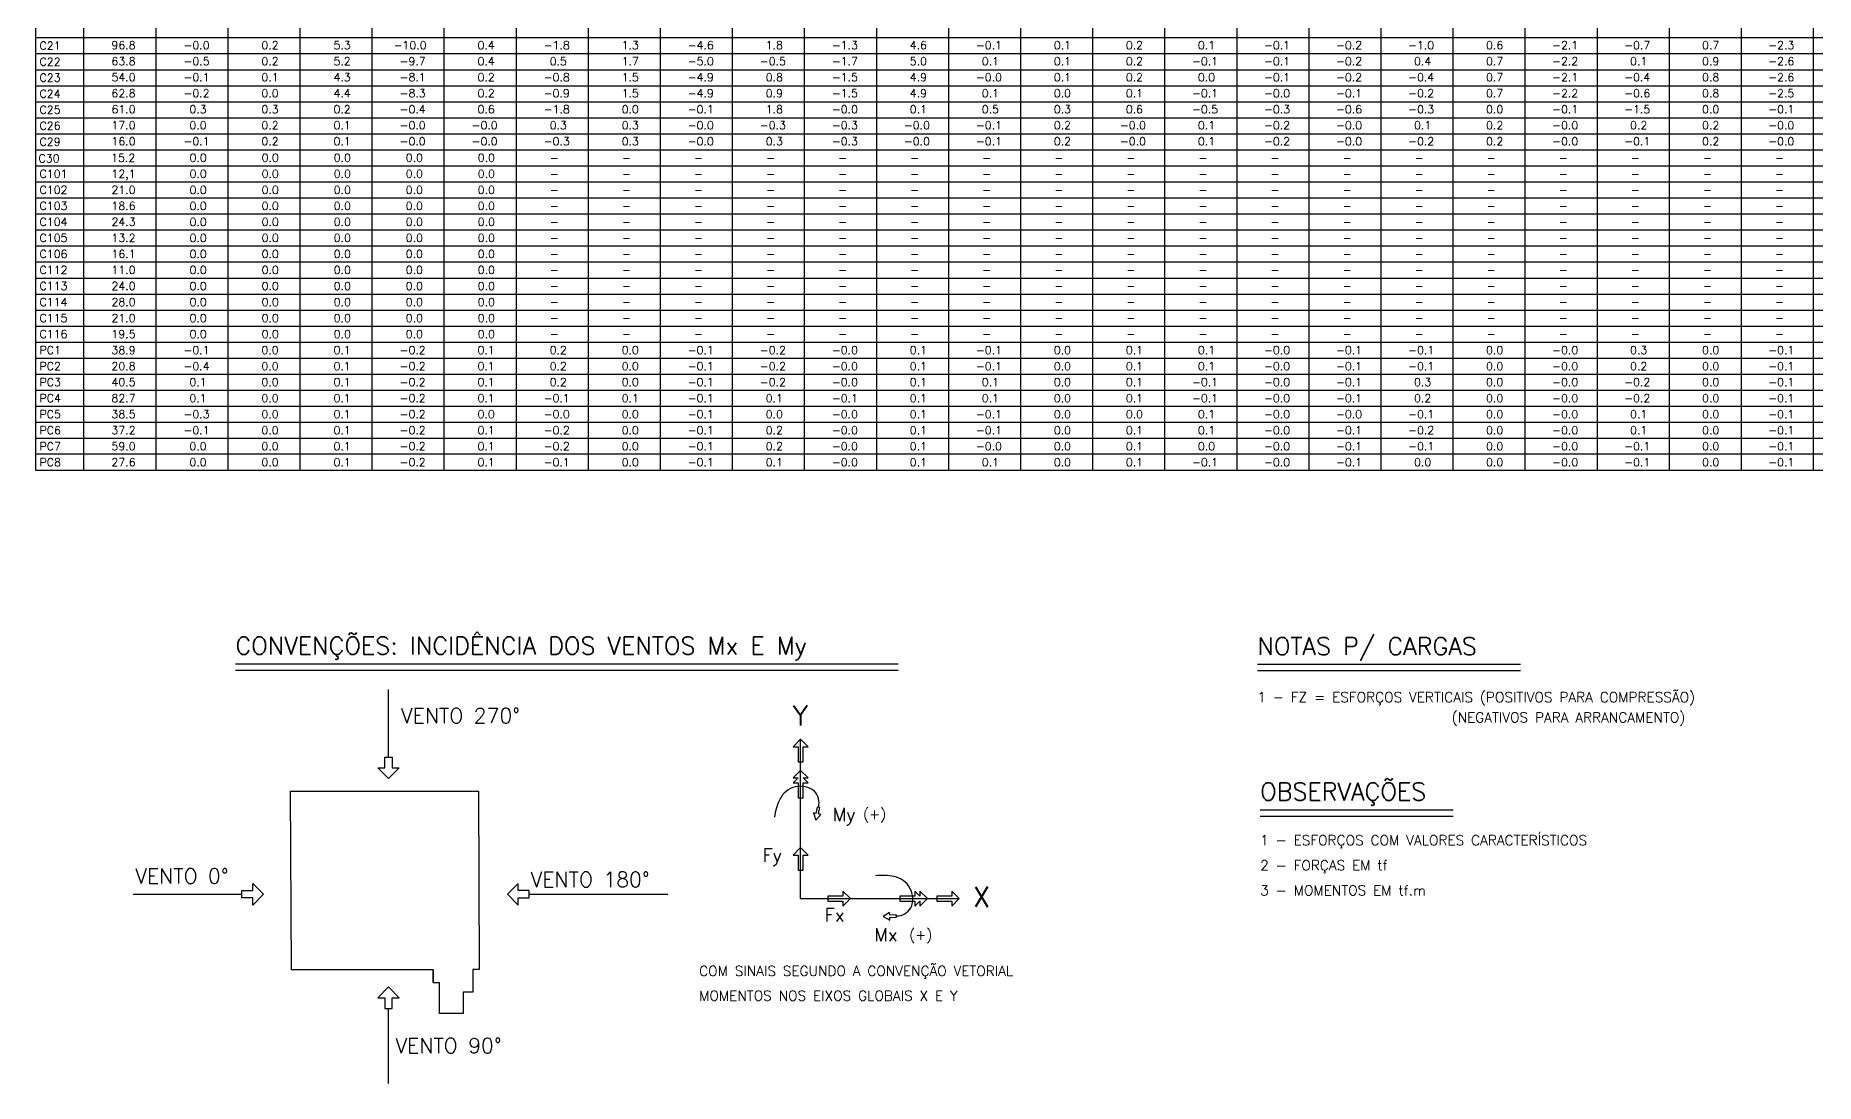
# Model space of a CAD drawing. Extents: x 13140 to 24180, y 0 to 6308.
# Drawn here: x 18670 to 21401, y 3079 to 4686 of the extents above; entities that cross this region are included whole.
import ezdxf

# ---------------------------------------------------------------- set-up
doc = ezdxf.new("R2010")
doc.units = 0
doc.header["$LTSCALE"] = 75
doc.header["$MEASUREMENT"] = 0
doc.layers.get('0').update_dxf_attribs({"color": 3, "linetype": 'CONTINUOUS'})
for name, color, linetype in [('216', 3, 'CONTINUOUS'), ('221', 1, 'CONTINUOUS'), ('222', 6, 'CONTINUOUS'), ('250', 1, 'CONTINUOUS')]:
    doc.layers.add(name, color=color, linetype=linetype)
doc.styles.get("Standard").update_dxf_attribs({"font": 'ROMANS.SHX'})

msp = doc.modelspace()

# ---------------------------------------------------------------- linework, layer by layer
for p, q in [((18669.5, 6181.6), (18669.5, 4019)), ((18743.3, 6181.6), (18743.3, 4019)), ((18853.9, 6083.3), (18853.9, 4019)), ((18964.4, 6083.3), (18964.4, 4019)), ((19075, 6083.3), (19075, 4019)), ((19185.6, 6083.3), (19185.6, 4019)), ((19296.2, 6083.3), (19296.2, 4019)), ((19406.8, 6083.3), (19406.8, 4019)), ((19517.4, 6083.3), (19517.4, 4019)), ((19628, 6083.3), (19628, 4019)), ((19738.5, 6083.3), (19738.5, 4019)), ((19849.1, 6083.3), (19849.1, 4019)), ((19959.7, 6083.3), (19959.7, 4019)), ((20070.3, 6083.3), (20070.3, 4019)), ((20180.9, 6083.3), (20180.9, 4019)), ((20291.5, 6083.3), (20291.5, 4019)), ((20402.1, 6083.3), (20402.1, 4019)), ((20512.6, 6083.3), (20512.6, 4019)), ((20623.2, 6083.3), (20623.2, 4019)), ((20733.8, 6083.3), (20733.8, 4019)), ((20844.4, 6083.3), (20844.4, 4019)), ((20955, 6083.3), (20955, 4019)), ((21065.6, 6083.3), (21065.6, 4019)), ((21176.2, 6083.3), (21176.2, 4019)), ((21286.7, 6083.3), (21286.7, 4019)), ((21397.3, 6083.3), (21397.3, 4019)), ((18669.5, 4019), (24051.4, 4019)), ((19211.1, 3579.3), (19211.1, 3683)), ((19205.5, 3562.8), (19205.5, 3579.3)), ((19205.5, 3579.3), (19216.6, 3579.3)), ((19216.6, 3579.3), (19216.6, 3562.8)), ((19211.1, 3546.2), (19194.5, 3562.8)), ((19194.5, 3562.8), (19205.5, 3562.8)), ((19227.6, 3562.8), (19211.1, 3546.2)), ((19216.6, 3562.8), (19227.6, 3562.8)), ((18819.5, 3369), (18986.2, 3369)), ((18986.2, 3374.5), (19002.7, 3374.5)), ((18986.2, 3363.5), (18986.2, 3374.5)), ((19002.7, 3363.5), (18986.2, 3363.5)), ((19002.7, 3374.5), (19002.7, 3385.6)), ((19002.7, 3385.6), (19019.3, 3369)), ((19019.3, 3369), (19002.7, 3352.4)), ((19002.7, 3352.4), (19002.7, 3363.5)), ((19410.2, 3385.6), (19393.7, 3369)), ((19393.7, 3369), (19410.2, 3352.4)), ((19410.2, 3374.5), (19410.2, 3385.6)), ((19426.8, 3374.5), (19410.2, 3374.5)), ((19410.2, 3352.4), (19410.2, 3363.5)), ((19410.2, 3363.5), (19426.8, 3363.5)), ((19426.8, 3363.5), (19426.8, 3374.5)), ((19426.8, 3369), (19639.8, 3369)), ((19211.1, 3226.8), (19194.5, 3210.2)), ((19227.6, 3210.2), (19211.1, 3226.8)), ((19279.4, 3233.6), (19289.4, 3233.6)), ((19289.4, 3185.9), (19289.4, 3233.6)), ((19194.5, 3210.2), (19205.5, 3210.2)), ((19205.5, 3210.2), (19205.5, 3193.7)), ((19216.6, 3193.7), (19216.6, 3210.2)), ((19216.6, 3210.2), (19227.6, 3210.2)), ((19205.5, 3193.7), (19216.6, 3193.7)), ((19211, 3078.9), (19211, 3193.7))]:
    msp.add_line(p, q)
msp.add_lwpolyline([(19279.4, 3233.6), (19279.4, 3252.8), (19062.1, 3252.8), (19060.8, 3527), (19349.3, 3527), (19350, 3253.4), (19340.4, 3253.4), (19340.4, 3218.9), (19325.5, 3218.9), (19325.4, 3186.5), (19325.4, 3185.9), (19289.4, 3185.9), (19289.4, 3185.9)])
at = {"layer": '216'}
for p, q in [((19843.4, 3606.5), (19831.9, 3595)), ((19843.4, 3362.4), (19843.4, 3606.5)), ((19854.9, 3595), (19843.4, 3606.5)), ((19831.9, 3595), (19839.5, 3595)), ((19839.5, 3595), (19839.5, 3572)), ((19847.2, 3602.7), (19847.2, 3602.7)), ((19847.2, 3572), (19847.2, 3595)), ((19847.2, 3595), (19854.9, 3595)), ((19843.4, 3558.9), (19831.9, 3547.3)), ((19839.5, 3572), (19847.2, 3572)), ((19854.9, 3547.3), (19843.4, 3558.9)), ((19831.9, 3547.3), (19839.5, 3547.3)), ((19839.5, 3547.3), (19831.9, 3539.7)), ((19831.9, 3539.7), (19839.5, 3539.7)), ((19839.5, 3539.7), (19839.5, 3516.6)), ((19854.9, 3539.7), (19847.2, 3547.3)), ((19847.2, 3547.3), (19847.2, 3547.3)), ((19847.2, 3547.3), (19854.9, 3547.3)), ((19847.2, 3516.6), (19847.2, 3539.7)), ((19847.2, 3539.7), (19854.9, 3539.7)), ((19839.5, 3516.6), (19847.2, 3516.6)), ((19843.4, 3440.4), (19831.9, 3428.9)), ((19831.9, 3428.9), (19839.5, 3428.9)), ((19839.5, 3428.9), (19839.5, 3405.9)), ((19854.9, 3428.9), (19843.4, 3440.4)), ((19847.2, 3405.9), (19847.2, 3428.9)), ((19847.2, 3428.9), (19854.9, 3428.9)), ((19839.5, 3405.9), (19847.2, 3405.9)), ((19843.4, 3362.4), (20086.9, 3362.4)), ((19908.3, 3366.2), (19885.3, 3366.2)), ((19885.3, 3366.2), (19885.3, 3358.5)), ((19919.8, 3362.4), (19908.3, 3373.9)), ((19908.3, 3373.9), (19908.3, 3366.2)), ((19908.3, 3350.9), (19919.8, 3362.4)), ((19916, 3366.2), (19916, 3366.2)), ((20018.9, 3366.2), (19995.8, 3366.2)), ((19995.8, 3366.2), (19995.8, 3358.5)), ((20026.5, 3366.2), (20018.9, 3373.9)), ((20018.9, 3373.9), (20018.9, 3366.2)), ((20026.6, 3366.2), (20026.5, 3366.2)), ((20038.1, 3362.4), (20026.6, 3373.9)), ((20026.6, 3373.9), (20026.6, 3366.2)), ((20026.6, 3350.9), (20038.1, 3362.4)), ((20075.4, 3366.2), (20052.3, 3366.2)), ((20052.3, 3366.2), (20052.3, 3358.5)), ((20086.9, 3362.4), (20075.4, 3373.9)), ((20075.4, 3373.9), (20075.4, 3366.2)), ((20075.4, 3350.9), (20086.9, 3362.4)), ((19885.3, 3358.5), (19908.3, 3358.5)), ((19908.3, 3358.5), (19908.3, 3350.9)), ((19995.8, 3358.5), (20018.9, 3358.5)), ((20018.9, 3358.5), (20018.9, 3350.9)), ((20018.9, 3350.9), (20026.6, 3358.5)), ((20026.6, 3358.5), (20026.6, 3350.9)), ((20052.3, 3358.5), (20075.4, 3358.5)), ((20075.4, 3358.5), (20075.4, 3350.9))]:
    msp.add_line(p, q, dxfattribs=at)
for points in [[(19869.1, 3502.7), (19866.9, 3492.8), (19863.2, 3493.6), (19866.7, 3482.5), (19874.4, 3491.2), (19870.7, 3492), (19872.8, 3501.9), (19869.1, 3502.7)], [(19990.3, 3337.5), (19980.2, 3337), (19980, 3340.8), (19970.2, 3334.6), (19980.6, 3329.3), (19980.4, 3333.2), (19990.5, 3333.7), (19990.3, 3337.5)]]:
    msp.add_lwpolyline(points, dxfattribs=at)
at = {"layer": '221'}
for p, q in [((18669.5, 4682.5), (24051.4, 4682.5)), ((18669.5, 4658), (24051.4, 4658)), ((18669.5, 4633.4), (24051.4, 4633.4)), ((18669.5, 4608.8), (24051.4, 4608.8)), ((18669.5, 4584.2), (24051.4, 4584.2)), ((18669.5, 4559.7), (24051.4, 4559.7)), ((18669.5, 4535.1), (24051.4, 4535.1)), ((18669.5, 4510.5), (24051.4, 4510.5)), ((18669.5, 4485.9), (24051.4, 4485.9)), ((18669.5, 4461.4), (24051.4, 4461.4)), ((18669.5, 4461.4), (24051.4, 4461.4)), ((18669.5, 4436.8), (24051.4, 4436.8)), ((18669.5, 4412.2), (24051.4, 4412.2)), ((18669.5, 4412.2), (24051.4, 4412.2)), ((18669.5, 4387.6), (24051.4, 4387.6)), ((18669.5, 4363.1), (24051.4, 4363.1)), ((18669.5, 4363.1), (24051.4, 4363.1)), ((18669.5, 4338.5), (24051.4, 4338.5)), ((18669.5, 4313.9), (24051.4, 4313.9)), ((18669.5, 4313.9), (24051.4, 4313.9)), ((18669.5, 4289.3), (24051.4, 4289.3)), ((18669.5, 4264.8), (24051.4, 4264.8)), ((18669.5, 4240.2), (24051.4, 4240.2)), ((18669.5, 4215.6), (24051.4, 4215.6)), ((18669.5, 4191.1), (24051.4, 4191.1)), ((18669.5, 4166.5), (24051.4, 4166.5)), ((18669.5, 4141.9), (24051.4, 4141.9)), ((18669.5, 4141.9), (24051.4, 4141.9)), ((18669.5, 4117.3), (24051.4, 4117.3)), ((18669.5, 4092.8), (24051.4, 4092.8)), ((18669.5, 4068.2), (24051.4, 4068.2)), ((18669.5, 4044.2), (24051.4, 4044.2)), ((18976.2, 3712.5), (19993, 3712.5)), ((20544.4, 3711.9), (20948.1, 3711.9)), ((20548.6, 3488.9), (20844.7, 3488.9))]:
    msp.add_line(p, q, dxfattribs=at)
at = {"layer": '222'}
for p, q in [((18976.2, 3722.2), (19993, 3722.2)), ((20544.4, 3721.5), (20948.1, 3721.5)), ((20548.6, 3498.5), (20844.7, 3498.5))]:
    msp.add_line(p, q, dxfattribs=at)
at = {"layer": '250'}
msp.add_line((19279.4, 3252.8), (19279.4, 3233.6), dxfattribs=at)
for centre, radius, start, end in [((19843.2, 3499.6), 34.9, 52.0808, 154.7558), ((19845.5, 3509), 26.3, 345.7158, 43.4168), ((19887.8, 3475.7), 85.4, 153.0372, 172.1874), ((19969.1, 3312.4), 85.4, 78.0372, 97.1874), ((19980.6, 3361.7), 34.9, 337.0808, 79.7558), ((19990.3, 3361.9), 26.3, 270.7158, 328.4168)]:
    msp.add_arc(centre, radius, start, end, dxfattribs=at)

# ---------------------------------------------------------------- texts
for s, height, p in [('C21', 12.29, (18675.7, 4664.1)), ('    96.8', 12.28, (18749.4, 4664.8)), ('    -0.0', 12.28, (18859.9, 4664.8)), ('     0.2', 12.28, (18970.4, 4664.8)), ('     5.3', 12.28, (19081, 4664.8)), ('   -10.0', 12.28, (19191.5, 4664.8)), ('     0.4', 12.28, (19302, 4664.8)), ('    -1.8', 12.28, (19412.6, 4664.8)), ('     1.3', 12.28, (19523.1, 4664.8)), ('    -4.6', 12.28, (19633.6, 4664.8)), ('     1.8', 12.28, (19744.2, 4664.8)), ('    -1.3', 12.28, (19854.7, 4664.8)), ('     4.6', 12.28, (19965.2, 4664.8)), ('    -0.1', 12.28, (20075.8, 4664.8)), ('     0.1', 12.28, (20186.3, 4664.8)), ('     0.2', 12.28, (20296.8, 4664.8)), ('     0.1', 12.28, (20407.4, 4664.8)), ('    -0.1', 12.28, (20517.9, 4664.8)), ('    -0.2', 12.28, (20628.4, 4664.8)), ('    -1.0', 12.28, (20739, 4664.8)), ('     0.6', 12.28, (20849.5, 4664.8)), ('    -2.1', 12.28, (20960, 4664.8)), ('    -0.7', 12.28, (21070.6, 4664.8)), ('     0.7', 12.28, (21181.1, 4664.8)), ('    -2.3', 12.28, (21291.6, 4664.8)), ('C22', 12.29, (18675.7, 4639.5)), ('    63.8', 12.28, (18749.4, 4640.2)), ('    -0.5', 12.28, (18859.9, 4640.2)), ('     0.2', 12.28, (18970.4, 4640.2)), ('     5.2', 12.28, (19081, 4640.2)), ('    -9.7', 12.28, (19191.5, 4640.2)), ('     0.4', 12.28, (19302, 4640.2)), ('     0.5', 12.28, (19412.6, 4640.2)), ('     1.7', 12.28, (19523.1, 4640.2)), ('    -5.0', 12.28, (19633.6, 4640.2)), ('    -0.5', 12.28, (19744.2, 4640.2)), ('    -1.7', 12.28, (19854.7, 4640.2)), ('     5.0', 12.28, (19965.2, 4640.2)), ('     0.1', 12.28, (20075.8, 4640.2)), ('     0.1', 12.28, (20186.3, 4640.2)), ('     0.2', 12.28, (20296.8, 4640.2)), ('    -0.1', 12.28, (20407.4, 4640.2)), ('    -0.1', 12.28, (20517.9, 4640.2)), ('    -0.2', 12.28, (20628.4, 4640.2)), ('     0.4', 12.28, (20739, 4640.2)), ('     0.7', 12.28, (20849.5, 4640.2)), ('    -2.2', 12.28, (20960, 4640.2)), ('     0.1', 12.28, (21070.6, 4640.2)), ('     0.9', 12.28, (21181.1, 4640.2)), ('    -2.6', 12.28, (21291.6, 4640.2)), ('C23', 12.29, (18675.7, 4615)), ('    54.0', 12.3, (18749.4, 4615.6)), ('    -0.1', 12.28, (18859.9, 4615.6)), ('     0.1', 12.28, (18970.4, 4615.6)), ('     4.3', 12.28, (19081, 4615.6)), ('    -8.1', 12.28, (19191.5, 4615.6)), ('     0.2', 12.28, (19302, 4615.6)), ('    -0.8', 12.28, (19412.6, 4615.6)), ('     1.5', 12.28, (19523.1, 4615.6)), ('    -4.9', 12.28, (19633.6, 4615.6)), ('     0.8', 12.28, (19744.2, 4615.6)), ('    -1.5', 12.28, (19854.7, 4615.6)), ('     4.9', 12.28, (19965.2, 4615.6)), ('    -0.0', 12.28, (20075.8, 4615.6)), ('     0.1', 12.28, (20186.3, 4615.6)), ('     0.2', 12.28, (20296.8, 4615.6)), ('     0.0', 12.28, (20407.4, 4615.6)), ('    -0.1', 12.28, (20517.9, 4615.6)), ('    -0.2', 12.28, (20628.4, 4615.6)), ('    -0.4', 12.28, (20739, 4615.6)), ('     0.7', 12.28, (20849.5, 4615.6)), ('    -2.1', 12.28, (20960, 4615.6)), ('    -0.4', 12.28, (21070.6, 4615.6)), ('     0.8', 12.28, (21181.1, 4615.6)), ('    -2.6', 12.28, (21291.6, 4615.6)), ('C24', 12.29, (18675.7, 4590.4)), ('    62.8', 12.28, (18749.4, 4591.1)), ('    -0.2', 12.28, (18859.9, 4591.1)), ('     0.0', 12.28, (18970.4, 4591.1)), ('     4.4', 12.28, (19081, 4591.1)), ('    -8.3', 12.28, (19191.5, 4591.1)), ('     0.2', 12.28, (19302, 4591.1)), ('    -0.9', 12.28, (19412.6, 4591.1)), ('     1.5', 12.28, (19523.1, 4591.1)), ('    -4.9', 12.28, (19633.6, 4591.1)), ('     0.9', 12.28, (19744.2, 4591.1)), ('    -1.5', 12.28, (19854.7, 4591.1)), ('     4.9', 12.28, (19965.2, 4591.1)), ('     0.1', 12.28, (20075.8, 4591.1)), ('     0.0', 12.28, (20186.3, 4591.1)), ('     0.1', 12.28, (20296.8, 4591.1)), ('    -0.1', 12.28, (20407.4, 4591.1)), ('    -0.0', 12.28, (20517.9, 4591.1)), ('    -0.1', 12.28, (20628.4, 4591.1)), ('    -0.2', 12.28, (20739, 4591.1)), ('     0.7', 12.28, (20849.5, 4591.1)), ('    -2.2', 12.28, (20960, 4591.1)), ('    -0.6', 12.28, (21070.6, 4591.1)), ('     0.8', 12.28, (21181.1, 4591.1)), ('    -2.5', 12.28, (21291.6, 4591.1)), ('C25', 12.29, (18675.7, 4565.8)), ('    61.0', 12.3, (18749.4, 4566.5)), ('     0.3', 12.28, (18859.9, 4566.5)), ('     0.3', 12.28, (18970.4, 4566.5)), ('     0.2', 12.28, (19081, 4566.5)), ('    -0.4', 12.28, (19191.5, 4566.5)), ('     0.6', 12.28, (19302, 4566.5)), ('    -1.8', 12.28, (19412.6, 4566.5)), ('     0.0', 12.28, (19523.1, 4566.5)), ('    -0.1', 12.28, (19633.6, 4566.5)), ('     1.8', 12.28, (19744.2, 4566.5)), ('    -0.0', 12.28, (19854.7, 4566.5)), ('     0.1', 12.28, (19965.2, 4566.5)), ('     0.5', 12.28, (20075.8, 4566.5)), ('     0.3', 12.28, (20186.3, 4566.5)), ('     0.6', 12.28, (20296.8, 4566.5)), ('    -0.5', 12.28, (20407.4, 4566.5)), ('    -0.3', 12.28, (20517.9, 4566.5)), ('    -0.6', 12.28, (20628.4, 4566.5)), ('    -0.3', 12.28, (20739, 4566.5)), ('     0.0', 12.28, (20849.5, 4566.5)), ('    -0.1', 12.28, (20960, 4566.5)), ('    -1.5', 12.28, (21070.6, 4566.5)), ('     0.0', 12.28, (21181.1, 4566.5)), ('    -0.1', 12.28, (21291.6, 4566.5)), ('C26', 12.29, (18675.7, 4541.2)), ('    17.0', 12.3, (18749.4, 4542)), ('     0.0', 12.28, (18859.9, 4542)), ('     0.2', 12.28, (18970.4, 4542)), ('     0.1', 12.28, (19081, 4542)), ('    -0.0', 12.28, (19191.5, 4542)), ('    -0.0', 12.28, (19302, 4542)), ('     0.3', 12.28, (19412.6, 4542)), ('     0.3', 12.28, (19523.1, 4542)), ('    -0.0', 12.28, (19633.6, 4542)), ('    -0.3', 12.28, (19744.2, 4542)), ('    -0.3', 12.28, (19854.7, 4542)), ('    -0.0', 12.28, (19965.2, 4542)), ('    -0.1', 12.28, (20075.8, 4542)), ('     0.2', 12.28, (20186.3, 4542)), ('    -0.0', 12.28, (20296.8, 4542)), ('     0.1', 12.28, (20407.4, 4542)), ('    -0.2', 12.28, (20517.9, 4542)), ('    -0.0', 12.28, (20628.4, 4542)), ('     0.1', 12.28, (20739, 4542)), ('     0.2', 12.28, (20849.5, 4542)), ('    -0.0', 12.28, (20960, 4542)), ('     0.2', 12.28, (21070.6, 4542)), ('     0.2', 12.28, (21181.1, 4542)), ('    -0.0', 12.28, (21291.6, 4542)), ('C29', 12.29, (18675.7, 4516.7)), ('    16.0', 12.3, (18749.4, 4517.4)), ('    -0.1', 12.28, (18859.9, 4517.4)), ('     0.2', 12.28, (18970.4, 4517.4)), ('     0.1', 12.28, (19081, 4517.4)), ('    -0.0', 12.28, (19191.5, 4517.4)), ('    -0.0', 12.28, (19302, 4517.4)), ('    -0.3', 12.28, (19412.6, 4517.4)), ('     0.3', 12.28, (19523.1, 4517.4)), ('    -0.0', 12.28, (19633.6, 4517.4)), ('     0.3', 12.28, (19744.2, 4517.4)), ('    -0.3', 12.28, (19854.7, 4517.4)), ('    -0.0', 12.28, (19965.2, 4517.4)), ('    -0.1', 12.28, (20075.8, 4517.4)), ('     0.2', 12.28, (20186.3, 4517.4)), ('    -0.0', 12.28, (20296.8, 4517.4)), ('     0.1', 12.28, (20407.4, 4517.4)), ('    -0.2', 12.28, (20517.9, 4517.4)), ('    -0.0', 12.28, (20628.4, 4517.4)), ('    -0.2', 12.28, (20739, 4517.4)), ('     0.2', 12.28, (20849.5, 4517.4)), ('    -0.0', 12.28, (20960, 4517.4)), ('    -0.1', 12.28, (21070.6, 4517.4)), ('     0.2', 12.28, (21181.1, 4517.4)), ('    -0.0', 12.28, (21291.6, 4517.4)), ('C30', 12.3, (18674.1, 4491.2)), ('C101', 12.3, (18675.7, 4467.5)), ('    15.2', 12.3, (18748.8, 4492.1)), ('    12,1', 12.3, (18749.4, 4467.5)), ('     0.0', 12.29, (18860, 4492.1)), ('     0.0', 12.29, (18860, 4467.5)), ('     0.0', 12.29, (18860, 4467.5)), ('     0.0', 12.29, (18860, 4467.5)), ('     0.0', 12.29, (18970.6, 4492.1)), ('     0.0', 12.29, (18970.6, 4467.5)), ('     0.0', 12.29, (18970.6, 4467.5)), ('     0.0', 12.29, (19081.2, 4492.1)), ('     0.0', 12.29, (19081.2, 4467.5)), ('     0.0', 12.29, (19081.2, 4467.5)), ('     0.0', 12.29, (19191.8, 4492.1)), ('     0.0', 12.29, (19191.8, 4467.5)), ('     0.0', 12.29, (19191.8, 4467.5)), ('     0.0', 12.29, (19302.3, 4492.1)), ('     0.0', 12.29, (19302.3, 4467.5)), ('     0.0', 12.29, (19302.3, 4467.5)), ('     -', 12.3, (19412.9, 4492.1)), ('     -', 12.3, (19523.5, 4492.1)), ('     -', 12.3, (19634.1, 4492.1)), ('     -', 12.3, (19744.7, 4492.1)), ('     -', 12.3, (19855.3, 4492.1)), ('     -', 12.3, (19965.9, 4492.1)), ('     -', 12.3, (20076.4, 4492.1)), ('     -', 12.3, (20187, 4492.1)), ('     -', 12.3, (20297.6, 4492.1)), ('     -', 12.3, (20408.2, 4492.1)), ('     -', 12.3, (20518.8, 4492.1)), ('     -', 12.3, (20629.4, 4492.1)), ('     -', 12.3, (20740, 4492.1)), ('     -', 12.3, (20850.5, 4492.1)), ('     -', 12.3, (20961.1, 4492.1)), ('     -', 12.3, (21071.7, 4492.1)), ('     -', 12.3, (21182.3, 4492.1)), ('     -', 12.3, (21292.9, 4492.1)), ('C102', 12.3, (18675.7, 4442.9)), ('    21.0', 12.3, (18749.4, 4442.9)), ('     0.0', 12.29, (18860, 4442.9)), ('     0.0', 12.29, (18970.6, 4442.9)), ('     0.0', 12.29, (19081.2, 4442.9)), ('     0.0', 12.29, (19191.8, 4442.9)), ('     0.0', 12.29, (19302.3, 4442.9)), ('     -', 12.3, (19412.9, 4467.5)), ('     -', 12.3, (19523.5, 4467.5)), ('     -', 12.3, (19634.1, 4467.5)), ('     -', 12.3, (19744.7, 4467.5)), ('     -', 12.3, (19855.3, 4467.5)), ('     -', 12.3, (19965.9, 4467.5)), ('     -', 12.3, (20076.4, 4467.5)), ('     -', 12.3, (20187, 4467.5)), ('     -', 12.3, (20297.6, 4467.5)), ('     -', 12.3, (20408.2, 4467.5)), ('     -', 12.3, (20518.8, 4467.5)), ('     -', 12.3, (20629.4, 4467.5)), ('     -', 12.3, (20740, 4467.5)), ('     -', 12.3, (20850.5, 4467.5)), ('     -', 12.3, (20961.1, 4467.5)), ('     -', 12.3, (21071.7, 4467.5)), ('     -', 12.3, (21182.3, 4467.5)), ('     -', 12.3, (21292.9, 4467.5)), ('C103', 12.3, (18675.7, 4418.4)), ('    18.6', 12.3, (18749.4, 4418.4)), ('     0.0', 12.29, (18860, 4418.4)), ('     0.0', 12.29, (18970.6, 4418.4)), ('     0.0', 12.29, (19081.2, 4418.4)), ('     0.0', 12.29, (19191.8, 4418.4)), ('     0.0', 12.29, (19302.3, 4418.4)), ('     -', 12.3, (19412.9, 4442.9)), ('     -', 12.3, (19523.5, 4442.9)), ('     -', 12.3, (19634.1, 4442.9)), ('     -', 12.3, (19744.7, 4442.9)), ('     -', 12.3, (19855.3, 4442.9)), ('     -', 12.3, (19965.9, 4442.9)), ('     -', 12.3, (20076.4, 4442.9)), ('     -', 12.3, (20187, 4442.9)), ('     -', 12.3, (20297.6, 4442.9)), ('     -', 12.3, (20408.2, 4442.9)), ('     -', 12.3, (20518.8, 4442.9)), ('     -', 12.3, (20629.4, 4442.9)), ('     -', 12.3, (20740, 4442.9)), ('     -', 12.3, (20850.5, 4442.9)), ('     -', 12.3, (20961.1, 4442.9)), ('     -', 12.3, (21071.7, 4442.9)), ('     -', 12.3, (21182.3, 4442.9)), ('     -', 12.3, (21292.9, 4442.9)), ('C104', 12.3, (18675.7, 4393.8)), ('    24.3', 12.3, (18749.4, 4393.8)), ('     0.0', 12.29, (18860, 4393.8)), ('     0.0', 12.29, (18970.6, 4393.8)), ('     0.0', 12.29, (19081.2, 4393.8)), ('     0.0', 12.29, (19191.8, 4393.8)), ('     0.0', 12.29, (19302.3, 4393.8)), ('     -', 12.3, (19412.9, 4418.4)), ('     -', 12.3, (19412.9, 4393.8)), ('     -', 12.3, (19523.5, 4418.4)), ('     -', 12.3, (19523.5, 4393.8)), ('     -', 12.3, (19634.1, 4418.4)), ('     -', 12.3, (19634.1, 4393.8)), ('     -', 12.3, (19744.7, 4418.4)), ('     -', 12.3, (19744.7, 4393.8)), ('     -', 12.3, (19855.3, 4418.4)), ('     -', 12.3, (19855.3, 4393.8)), ('     -', 12.3, (19965.9, 4418.4)), ('     -', 12.3, (19965.9, 4393.8)), ('     -', 12.3, (20076.4, 4418.4)), ('     -', 12.3, (20076.4, 4393.8)), ('     -', 12.3, (20187, 4418.4)), ('     -', 12.3, (20187, 4393.8)), ('     -', 12.3, (20297.6, 4418.4)), ('     -', 12.3, (20297.6, 4393.8)), ('     -', 12.3, (20408.2, 4418.4)), ('     -', 12.3, (20408.2, 4393.8)), ('     -', 12.3, (20518.8, 4418.4)), ('     -', 12.3, (20518.8, 4393.8)), ('     -', 12.3, (20629.4, 4418.4)), ('     -', 12.3, (20629.4, 4393.8)), ('     -', 12.3, (20740, 4418.4)), ('     -', 12.3, (20740, 4393.8)), ('     -', 12.3, (20850.5, 4418.4)), ('     -', 12.3, (20850.5, 4393.8)), ('     -', 12.3, (20961.1, 4418.4)), ('     -', 12.3, (20961.1, 4393.8)), ('     -', 12.3, (21071.7, 4418.4)), ('     -', 12.3, (21071.7, 4393.8)), ('     -', 12.3, (21182.3, 4418.4)), ('     -', 12.3, (21182.3, 4393.8)), ('     -', 12.3, (21292.9, 4418.4)), ('     -', 12.3, (21292.9, 4393.8)), ('C105', 12.3, (18675.7, 4369.2)), ('    13.2', 12.3, (18749.4, 4369.2)), ('     0.0', 12.29, (18860, 4369.2)), ('     0.0', 12.29, (18970.6, 4369.2)), ('     0.0', 12.29, (19081.2, 4369.2)), ('     0.0', 12.29, (19191.8, 4369.2)), ('     0.0', 12.29, (19302.3, 4369.2)), ('     -', 12.3, (19412.9, 4369.2)), ('     -', 12.3, (19523.5, 4369.2)), ('     -', 12.3, (19634.1, 4369.2)), ('     -', 12.3, (19744.7, 4369.2)), ('     -', 12.3, (19855.3, 4369.2)), ('     -', 12.3, (19965.9, 4369.2)), ('     -', 12.3, (20076.4, 4369.2)), ('     -', 12.3, (20187, 4369.2)), ('     -', 12.3, (20297.6, 4369.2)), ('     -', 12.3, (20408.2, 4369.2)), ('     -', 12.3, (20518.8, 4369.2)), ('     -', 12.3, (20629.4, 4369.2)), ('     -', 12.3, (20740, 4369.2)), ('     -', 12.3, (20850.5, 4369.2)), ('     -', 12.3, (20961.1, 4369.2)), ('     -', 12.3, (21071.7, 4369.2)), ('     -', 12.3, (21182.3, 4369.2)), ('     -', 12.3, (21292.9, 4369.2)), ('C106', 12.3, (18675.7, 4344.6)), ('    16.1', 12.3, (18749.4, 4344.6)), ('     0.0', 12.29, (18860, 4344.6)), ('     0.0', 12.29, (18970.6, 4344.6)), ('     0.0', 12.29, (19081.2, 4344.6)), ('     0.0', 12.29, (19191.8, 4344.6)), ('     0.0', 12.29, (19302.3, 4344.6)), ('     -', 12.3, (19412.9, 4344.6)), ('     -', 12.3, (19523.5, 4344.6)), ('     -', 12.3, (19634.1, 4344.6)), ('     -', 12.3, (19744.7, 4344.6)), ('     -', 12.3, (19855.3, 4344.6)), ('     -', 12.3, (19965.9, 4344.6)), ('     -', 12.3, (20076.4, 4344.6)), ('     -', 12.3, (20187, 4344.6)), ('     -', 12.3, (20297.6, 4344.6)), ('     -', 12.3, (20408.2, 4344.6)), ('     -', 12.3, (20518.8, 4344.6)), ('     -', 12.3, (20629.4, 4344.6)), ('     -', 12.3, (20740, 4344.6)), ('     -', 12.3, (20850.5, 4344.6)), ('     -', 12.3, (20961.1, 4344.6)), ('     -', 12.3, (21071.7, 4344.6)), ('     -', 12.3, (21182.3, 4344.6)), ('     -', 12.3, (21292.9, 4344.6)), ('C112', 12.3, (18675.7, 4320.1)), ('    11.0', 12.3, (18749.4, 4320.1)), ('     0.0', 12.29, (18860, 4320.1)), ('     0.0', 12.29, (18970.6, 4320.1)), ('     0.0', 12.29, (19081.2, 4320.1)), ('     0.0', 12.29, (19191.8, 4320.1)), ('     0.0', 12.29, (19302.3, 4320.1)), ('     -', 12.3, (19412.9, 4320.1)), ('     -', 12.3, (19523.5, 4320.1)), ('     -', 12.3, (19634.1, 4320.1)), ('     -', 12.3, (19744.7, 4320.1)), ('     -', 12.3, (19855.3, 4320.1)), ('     -', 12.3, (19965.9, 4320.1)), ('     -', 12.3, (20076.4, 4320.1)), ('     -', 12.3, (20187, 4320.1)), ('     -', 12.3, (20297.6, 4320.1)), ('     -', 12.3, (20408.2, 4320.1)), ('     -', 12.3, (20518.8, 4320.1)), ('     -', 12.3, (20629.4, 4320.1)), ('     -', 12.3, (20740, 4320.1)), ('     -', 12.3, (20850.5, 4320.1)), ('     -', 12.3, (20961.1, 4320.1)), ('     -', 12.3, (21071.7, 4320.1)), ('     -', 12.3, (21182.3, 4320.1)), ('     -', 12.3, (21292.9, 4320.1)), ('C113', 12.3, (18675.7, 4295.5)), ('    24.0', 12.3, (18749.4, 4295.5)), ('     0.0', 12.29, (18860, 4295.5)), ('     0.0', 12.29, (18970.6, 4295.5)), ('     0.0', 12.29, (19081.2, 4295.5)), ('     0.0', 12.29, (19191.8, 4295.5)), ('     0.0', 12.29, (19302.3, 4295.5)), ('     -', 12.3, (19412.9, 4295.5)), ('     -', 12.3, (19523.5, 4295.5)), ('     -', 12.3, (19634.1, 4295.5)), ('     -', 12.3, (19744.7, 4295.5)), ('     -', 12.3, (19855.3, 4295.5)), ('     -', 12.3, (19965.9, 4295.5)), ('     -', 12.3, (20076.4, 4295.5)), ('     -', 12.3, (20187, 4295.5)), ('     -', 12.3, (20297.6, 4295.5)), ('     -', 12.3, (20408.2, 4295.5)), ('     -', 12.3, (20518.8, 4295.5)), ('     -', 12.3, (20629.4, 4295.5)), ('     -', 12.3, (20740, 4295.5)), ('     -', 12.3, (20850.5, 4295.5)), ('     -', 12.3, (20961.1, 4295.5)), ('     -', 12.3, (21071.7, 4295.5)), ('     -', 12.3, (21182.3, 4295.5)), ('     -', 12.3, (21292.9, 4295.5)), ('C114', 12.3, (18675.7, 4270.9)), ('    28.0', 12.3, (18749.4, 4270.9)), ('     0.0', 12.29, (18860, 4270.9)), ('     0.0', 12.29, (18970.6, 4270.9)), ('     0.0', 12.29, (19081.2, 4270.9)), ('     0.0', 12.29, (19191.8, 4270.9)), ('     0.0', 12.29, (19302.3, 4270.9)), ('     -', 12.3, (19412.9, 4270.9)), ('     -', 12.3, (19523.5, 4270.9)), ('     -', 12.3, (19634.1, 4270.9)), ('     -', 12.3, (19744.7, 4270.9)), ('     -', 12.3, (19855.3, 4270.9)), ('     -', 12.3, (19965.9, 4270.9)), ('     -', 12.3, (20076.4, 4270.9)), ('     -', 12.3, (20187, 4270.9)), ('     -', 12.3, (20297.6, 4270.9)), ('     -', 12.3, (20408.2, 4270.9)), ('     -', 12.3, (20518.8, 4270.9)), ('     -', 12.3, (20629.4, 4270.9)), ('     -', 12.3, (20740, 4270.9)), ('     -', 12.3, (20850.5, 4270.9)), ('     -', 12.3, (20961.1, 4270.9)), ('     -', 12.3, (21071.7, 4270.9)), ('     -', 12.3, (21182.3, 4270.9)), ('     -', 12.3, (21292.9, 4270.9)), ('C115', 12.3, (18675.7, 4246.3)), ('C116', 12.3, (18675.7, 4221.8)), ('    21.0', 12.3, (18749.4, 4246.3)), ('    19.5', 12.3, (18749.4, 4221.8)), ('     0.0', 12.29, (18860, 4246.3)), ('     0.0', 12.29, (18860, 4221.8)), ('     0.0', 12.29, (18970.6, 4246.3)), ('     0.0', 12.29, (18970.6, 4221.8)), ('     0.0', 12.29, (19081.2, 4246.3)), ('     0.0', 12.29, (19081.2, 4221.8)), ('     0.0', 12.29, (19191.8, 4246.3)), ('     0.0', 12.29, (19191.8, 4221.8)), ('     0.0', 12.29, (19302.3, 4246.3)), ('     0.0', 12.29, (19302.3, 4221.8)), ('     -', 12.3, (19412.9, 4246.3)), ('     -', 12.3, (19523.5, 4246.3)), ('     -', 12.3, (19634.1, 4246.3)), ('     -', 12.3, (19744.7, 4246.3)), ('     -', 12.3, (19855.3, 4246.3)), ('     -', 12.3, (19965.9, 4246.3)), ('     -', 12.3, (20076.4, 4246.3)), ('     -', 12.3, (20187, 4246.3)), ('     -', 12.3, (20297.6, 4246.3)), ('     -', 12.3, (20408.2, 4246.3)), ('     -', 12.3, (20518.8, 4246.3)), ('     -', 12.3, (20629.4, 4246.3)), ('     -', 12.3, (20740, 4246.3)), ('     -', 12.3, (20850.5, 4246.3)), ('     -', 12.3, (20961.1, 4246.3)), ('     -', 12.3, (21071.7, 4246.3)), ('     -', 12.3, (21182.3, 4246.3)), ('     -', 12.3, (21292.9, 4246.3)), ('PC1', 12.29, (18675.7, 4197.2)), ('    38.9', 12.28, (18749.4, 4197.2)), ('    -0.1', 12.28, (18859.9, 4197.2)), ('     0.0', 12.28, (18970.4, 4197.2)), ('     0.1', 12.28, (19081, 4197.2)), ('    -0.2', 12.28, (19191.5, 4197.2)), ('     0.1', 12.28, (19302, 4197.2)), ('     0.2', 12.28, (19412.6, 4197.2)), ('     -', 12.3, (19412.9, 4221.8)), ('     0.0', 12.28, (19523.1, 4197.2)), ('     -', 12.3, (19523.5, 4221.8)), ('    -0.1', 12.28, (19633.6, 4197.2)), ('     -', 12.3, (19634.1, 4221.8)), ('    -0.2', 12.28, (19744.2, 4197.2)), ('     -', 12.3, (19744.7, 4221.8)), ('    -0.0', 12.28, (19854.7, 4197.2)), ('     -', 12.3, (19855.3, 4221.8)), ('     0.1', 12.28, (19965.2, 4197.2)), ('     -', 12.3, (19965.9, 4221.8)), ('    -0.1', 12.28, (20075.8, 4197.2)), ('     -', 12.3, (20076.4, 4221.8)), ('     0.0', 12.28, (20186.3, 4197.2)), ('     -', 12.3, (20187, 4221.8)), ('     0.1', 12.28, (20296.8, 4197.2)), ('     -', 12.3, (20297.6, 4221.8)), ('     0.1', 12.28, (20407.4, 4197.2)), ('     -', 12.3, (20408.2, 4221.8)), ('    -0.0', 12.28, (20517.9, 4197.2)), ('     -', 12.3, (20518.8, 4221.8)), ('    -0.1', 12.28, (20628.4, 4197.2)), ('     -', 12.3, (20629.4, 4221.8)), ('    -0.1', 12.28, (20739, 4197.2)), ('     -', 12.3, (20740, 4221.8)), ('     0.0', 12.28, (20849.5, 4197.2)), ('     -', 12.3, (20850.5, 4221.8)), ('     -', 12.3, (20850.5, 4221.8)), ('    -0.0', 12.28, (20960, 4197.2)), ('     -', 12.3, (20961.1, 4221.8)), ('     0.3', 12.28, (21070.6, 4197.2)), ('     -', 12.3, (21071.7, 4221.8)), ('     0.0', 12.28, (21181.1, 4197.2)), ('     -', 12.3, (21182.3, 4221.8)), ('    -0.1', 12.28, (21291.6, 4197.2)), ('     -', 12.3, (21292.9, 4221.8)), ('PC2', 12.29, (18675.7, 4172.6)), ('    20.8', 12.28, (18749.4, 4172.6)), ('    -0.4', 12.28, (18859.9, 4172.6)), ('     0.0', 12.28, (18970.4, 4172.6)), ('     0.1', 12.28, (19081, 4172.6)), ('    -0.2', 12.28, (19191.5, 4172.6)), ('     0.1', 12.28, (19302, 4172.6)), ('     0.2', 12.28, (19412.6, 4172.6)), ('     0.0', 12.28, (19523.1, 4172.6)), ('    -0.1', 12.28, (19633.6, 4172.6)), ('    -0.2', 12.28, (19744.2, 4172.6)), ('    -0.0', 12.28, (19854.7, 4172.6)), ('     0.1', 12.28, (19965.2, 4172.6)), ('    -0.1', 12.28, (20075.8, 4172.6)), ('     0.0', 12.28, (20186.3, 4172.6)), ('     0.1', 12.28, (20296.8, 4172.6)), ('     0.1', 12.28, (20407.4, 4172.6)), ('    -0.0', 12.28, (20517.9, 4172.6)), ('    -0.1', 12.28, (20628.4, 4172.6)), ('    -0.1', 12.28, (20739, 4172.6)), ('     0.0', 12.28, (20849.5, 4172.6)), ('    -0.0', 12.28, (20960, 4172.6)), ('     0.2', 12.28, (21070.6, 4172.6)), ('     0.0', 12.28, (21181.1, 4172.6)), ('    -0.1', 12.28, (21291.6, 4172.6)), ('PC3', 12.29, (18675.7, 4148)), ('    40.5', 12.28, (18749.4, 4148.1)), ('     0.1', 12.28, (18859.9, 4148.1)), ('     0.0', 12.28, (18970.4, 4148.1)), ('     0.1', 12.28, (19081, 4148.1)), ('    -0.2', 12.28, (19191.5, 4148.1)), ('     0.1', 12.28, (19302, 4148.1)), ('     0.2', 12.28, (19412.6, 4148.1)), ('     0.0', 12.28, (19523.1, 4148.1)), ('    -0.1', 12.28, (19633.6, 4148.1)), ('    -0.2', 12.28, (19744.2, 4148.1)), ('    -0.0', 12.28, (19854.7, 4148.1)), ('     0.1', 12.28, (19965.2, 4148.1)), ('     0.1', 12.28, (20075.8, 4148.1)), ('     0.0', 12.28, (20186.3, 4148.1)), ('     0.1', 12.28, (20296.8, 4148.1)), ('    -0.1', 12.28, (20407.4, 4148.1)), ('    -0.0', 12.28, (20517.9, 4148.1)), ('    -0.1', 12.28, (20628.4, 4148.1)), ('     0.3', 12.28, (20739, 4148.1)), ('     0.0', 12.28, (20849.5, 4148.1)), ('    -0.0', 12.28, (20960, 4148.1)), ('    -0.2', 12.28, (21070.6, 4148.1)), ('     0.0', 12.28, (21181.1, 4148.1)), ('    -0.1', 12.28, (21291.6, 4148.1)), ('PC4', 12.29, (18675.7, 4123.5)), ('    82.7', 12.28, (18749.4, 4123.5)), ('     0.1', 12.28, (18859.9, 4123.5)), ('     0.0', 12.28, (18970.4, 4123.5)), ('     0.1', 12.28, (19081, 4123.5)), ('    -0.2', 12.28, (19191.5, 4123.5)), ('     0.1', 12.28, (19302, 4123.5)), ('    -0.1', 12.28, (19412.6, 4123.5)), ('     0.1', 12.28, (19523.1, 4123.5)), ('    -0.1', 12.28, (19633.6, 4123.5)), ('     0.1', 12.28, (19744.2, 4123.5)), ('    -0.1', 12.28, (19854.7, 4123.5)), ('     0.1', 12.28, (19965.2, 4123.5)), ('     0.1', 12.28, (20075.8, 4123.5)), ('     0.0', 12.28, (20186.3, 4123.5)), ('     0.1', 12.28, (20296.8, 4123.5)), ('    -0.1', 12.28, (20407.4, 4123.5)), ('    -0.0', 12.28, (20517.9, 4123.5)), ('    -0.1', 12.28, (20628.4, 4123.5)), ('     0.2', 12.28, (20739, 4123.5)), ('     0.0', 12.28, (20849.5, 4123.5)), ('    -0.0', 12.28, (20960, 4123.5)), ('    -0.2', 12.28, (21070.6, 4123.5)), ('     0.0', 12.28, (21181.1, 4123.5)), ('    -0.1', 12.28, (21291.6, 4123.5)), ('PC5', 12.29, (18675.7, 4098.9)), ('    38.5', 12.28, (18749.4, 4099)), ('    -0.3', 12.28, (18859.9, 4099)), ('     0.0', 12.28, (18970.4, 4099)), ('     0.1', 12.28, (19081, 4099)), ('    -0.2', 12.28, (19191.5, 4099)), ('     0.0', 12.28, (19302, 4099)), ('    -0.0', 12.28, (19412.6, 4099)), ('     0.0', 12.28, (19523.1, 4099)), ('    -0.1', 12.28, (19633.6, 4099)), ('     0.0', 12.28, (19744.2, 4099)), ('    -0.0', 12.28, (19854.7, 4099)), ('     0.1', 12.28, (19965.2, 4099)), ('    -0.1', 12.28, (20075.8, 4099)), ('     0.0', 12.28, (20186.3, 4099)), ('     0.0', 12.28, (20296.8, 4099)), ('     0.1', 12.28, (20407.4, 4099)), ('    -0.0', 12.28, (20517.9, 4099)), ('    -0.0', 12.28, (20628.4, 4099)), ('    -0.1', 12.28, (20739, 4099)), ('     0.0', 12.28, (20849.5, 4099)), ('    -0.0', 12.28, (20960, 4099)), ('     0.1', 12.28, (21070.6, 4099)), ('     0.0', 12.28, (21181.1, 4099)), ('    -0.1', 12.28, (21291.6, 4099)), ('PC6', 12.29, (18675.7, 4074.3)), ('    37.2', 12.28, (18749.4, 4074.4)), ('    -0.1', 12.28, (18859.9, 4074.4)), ('     0.0', 12.28, (18970.4, 4074.4)), ('     0.1', 12.28, (19081, 4074.4)), ('    -0.2', 12.28, (19191.5, 4074.4)), ('     0.1', 12.28, (19302, 4074.4)), ('    -0.2', 12.28, (19412.6, 4074.4)), ('     0.0', 12.28, (19523.1, 4074.4)), ('    -0.1', 12.28, (19633.6, 4074.4)), ('     0.2', 12.28, (19744.2, 4074.4)), ('    -0.0', 12.28, (19854.7, 4074.4)), ('     0.1', 12.28, (19965.2, 4074.4)), ('    -0.1', 12.28, (20075.8, 4074.4)), ('     0.0', 12.28, (20186.3, 4074.4)), ('     0.1', 12.28, (20296.8, 4074.4)), ('     0.1', 12.28, (20407.4, 4074.4)), ('    -0.0', 12.28, (20517.9, 4074.4)), ('    -0.1', 12.28, (20628.4, 4074.4)), ('    -0.2', 12.28, (20739, 4074.4)), ('     0.0', 12.28, (20849.5, 4074.4)), ('    -0.0', 12.28, (20960, 4074.4)), ('     0.1', 12.28, (21070.6, 4074.4)), ('     0.0', 12.28, (21181.1, 4074.4)), ('    -0.1', 12.28, (21291.6, 4074.4)), ('PC7', 12.29, (18675.7, 4049.7)), ('    59.0', 12.28, (18749.4, 4049.8)), ('     0.0', 12.28, (18859.9, 4049.8)), ('     0.0', 12.28, (18970.4, 4049.8)), ('     0.1', 12.28, (19081, 4049.8)), ('    -0.2', 12.28, (19191.5, 4049.8)), ('     0.1', 12.28, (19302, 4049.8)), ('    -0.2', 12.28, (19412.6, 4049.8)), ('     0.0', 12.28, (19523.1, 4049.8)), ('    -0.1', 12.28, (19633.6, 4049.8)), ('     0.2', 12.28, (19744.2, 4049.8)), ('    -0.0', 12.28, (19854.7, 4049.8)), ('     0.1', 12.28, (19965.2, 4049.8)), ('    -0.0', 12.28, (20075.8, 4049.8)), ('     0.0', 12.28, (20186.3, 4049.8)), ('     0.1', 12.28, (20296.8, 4049.8)), ('     0.0', 12.28, (20407.4, 4049.8)), ('    -0.0', 12.28, (20517.9, 4049.8)), ('    -0.1', 12.28, (20628.4, 4049.8)), ('    -0.1', 12.28, (20739, 4049.8)), ('     0.0', 12.28, (20849.5, 4049.8)), ('    -0.0', 12.28, (20960, 4049.8)), ('    -0.1', 12.28, (21070.6, 4049.8)), ('     0.0', 12.28, (21181.1, 4049.8)), ('    -0.1', 12.28, (21291.6, 4049.8)), ('PC8', 12.29, (18675.7, 4025.2)), ('    27.6', 12.28, (18749.4, 4025.3)), ('     0.0', 12.28, (18859.9, 4025.3)), ('     0.0', 12.28, (18970.4, 4025.3)), ('     0.1', 12.28, (19081, 4025.3)), ('    -0.2', 12.28, (19191.5, 4025.3)), ('     0.1', 12.28, (19302, 4025.3)), ('    -0.1', 12.28, (19412.6, 4025.3)), ('     0.0', 12.28, (19523.1, 4025.3)), ('    -0.1', 12.28, (19633.6, 4025.3)), ('     0.1', 12.28, (19744.2, 4025.3)), ('    -0.0', 12.28, (19854.7, 4025.3)), ('     0.1', 12.28, (19965.2, 4025.3)), ('     0.1', 12.28, (20075.8, 4025.3)), ('     0.0', 12.28, (20186.3, 4025.3)), ('     0.1', 12.28, (20296.8, 4025.3)), ('    -0.1', 12.28, (20407.4, 4025.3)), ('    -0.0', 12.28, (20517.9, 4025.3)), ('    -0.1', 12.28, (20628.4, 4025.3)), ('     0.0', 12.28, (20739, 4025.3)), ('     0.0', 12.28, (20849.5, 4025.3)), ('    -0.0', 12.28, (20960, 4025.3)), ('    -0.1', 12.28, (21070.6, 4025.3)), ('     0.0', 12.28, (21181.1, 4025.3)), ('    -0.1', 12.28, (21291.6, 4025.3)), ('VENTO 270%%d', 23.041, (19230.2, 3631.3)), ('VENTO 0%%d', 23.04, (18822.5, 3385.3)), ('VENTO 180%%d', 23.041, (19429.1, 3380)), ('VENTO 90%%d', 23.041, (19221.7, 3125.3))]:
    msp.add_text(s, height=height).set_placement(p)
at = {"layer": '216'}
for s, height, p in [('1 - FZ = ESFORÇOS VERTICAIS (POSITIVOS PARA COMPRESSÃO)', 15.38, (20544.4, 3663.4)), ('Y', 30.7, (19831.3, 3627.5)), ('                          (NEGATIVOS PARA ARRANCAMENTO)', 15.38, (20544.4, 3632.4)), ('My', 20.3, (19892.7, 3481.2)), ('(+)', 15.36, (19939.2, 3484.3)), ('1 - ESFORÇOS COM VALORES CARACTERÍSTICOS', 15.38, (20548.6, 3444.1)), ('Fy', 20.3, (19785, 3418.6)), ('2 - FORÇAS EM tf', 15.38, (20548.6, 3405.6)), ('X', 30.7, (20107.7, 3349.5)), ('3 - MOMENTOS EM tf.m', 15.38, (20548.6, 3367.2)), ('Fx', 20.3, (19880.2, 3327.1)), ('Mx', 20.3, (19956.3, 3296.8)), ('(+)', 15.36, (20010.1, 3299.2)), ('COM SINAIS SEGUNDO A CONVENÇÃO VETORIAL', 15.361, (19687.8, 3243.6)), ('MOMENTOS NOS EIXOS GLOBAIS X E Y', 15.38, (19687.8, 3205.6))]:
    msp.add_text(s, height=height, dxfattribs=at).set_placement(p)
at = {"layer": '222'}
for s, p in [('CONVENÇÕES: INCIDÊNCIA DOS VENTOS Mx E My', (18976.2, 3736.6)), ('NOTAS P/ CARGAS', (20544.4, 3735.9)), ('OBSERVAÇÕES', (20548.6, 3512.9))]:
    msp.add_text(s, height=26.915, dxfattribs=at).set_placement(p)

doc.saveas('drawing.dxf')
